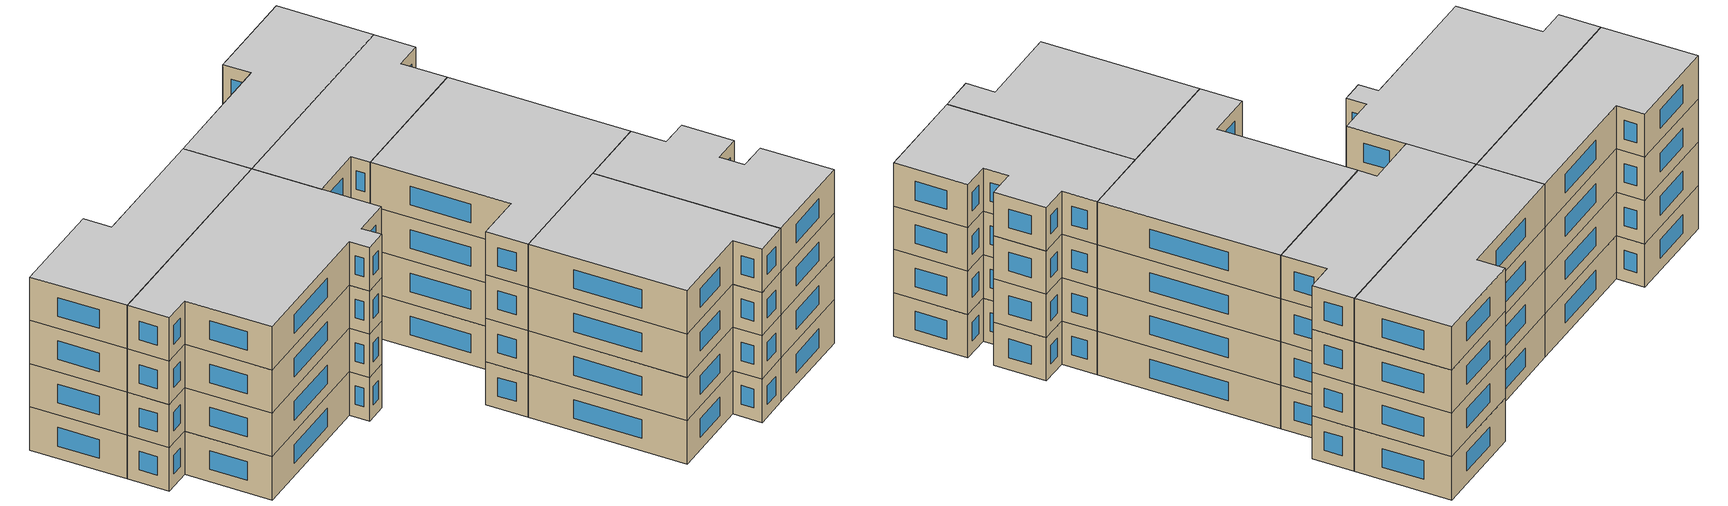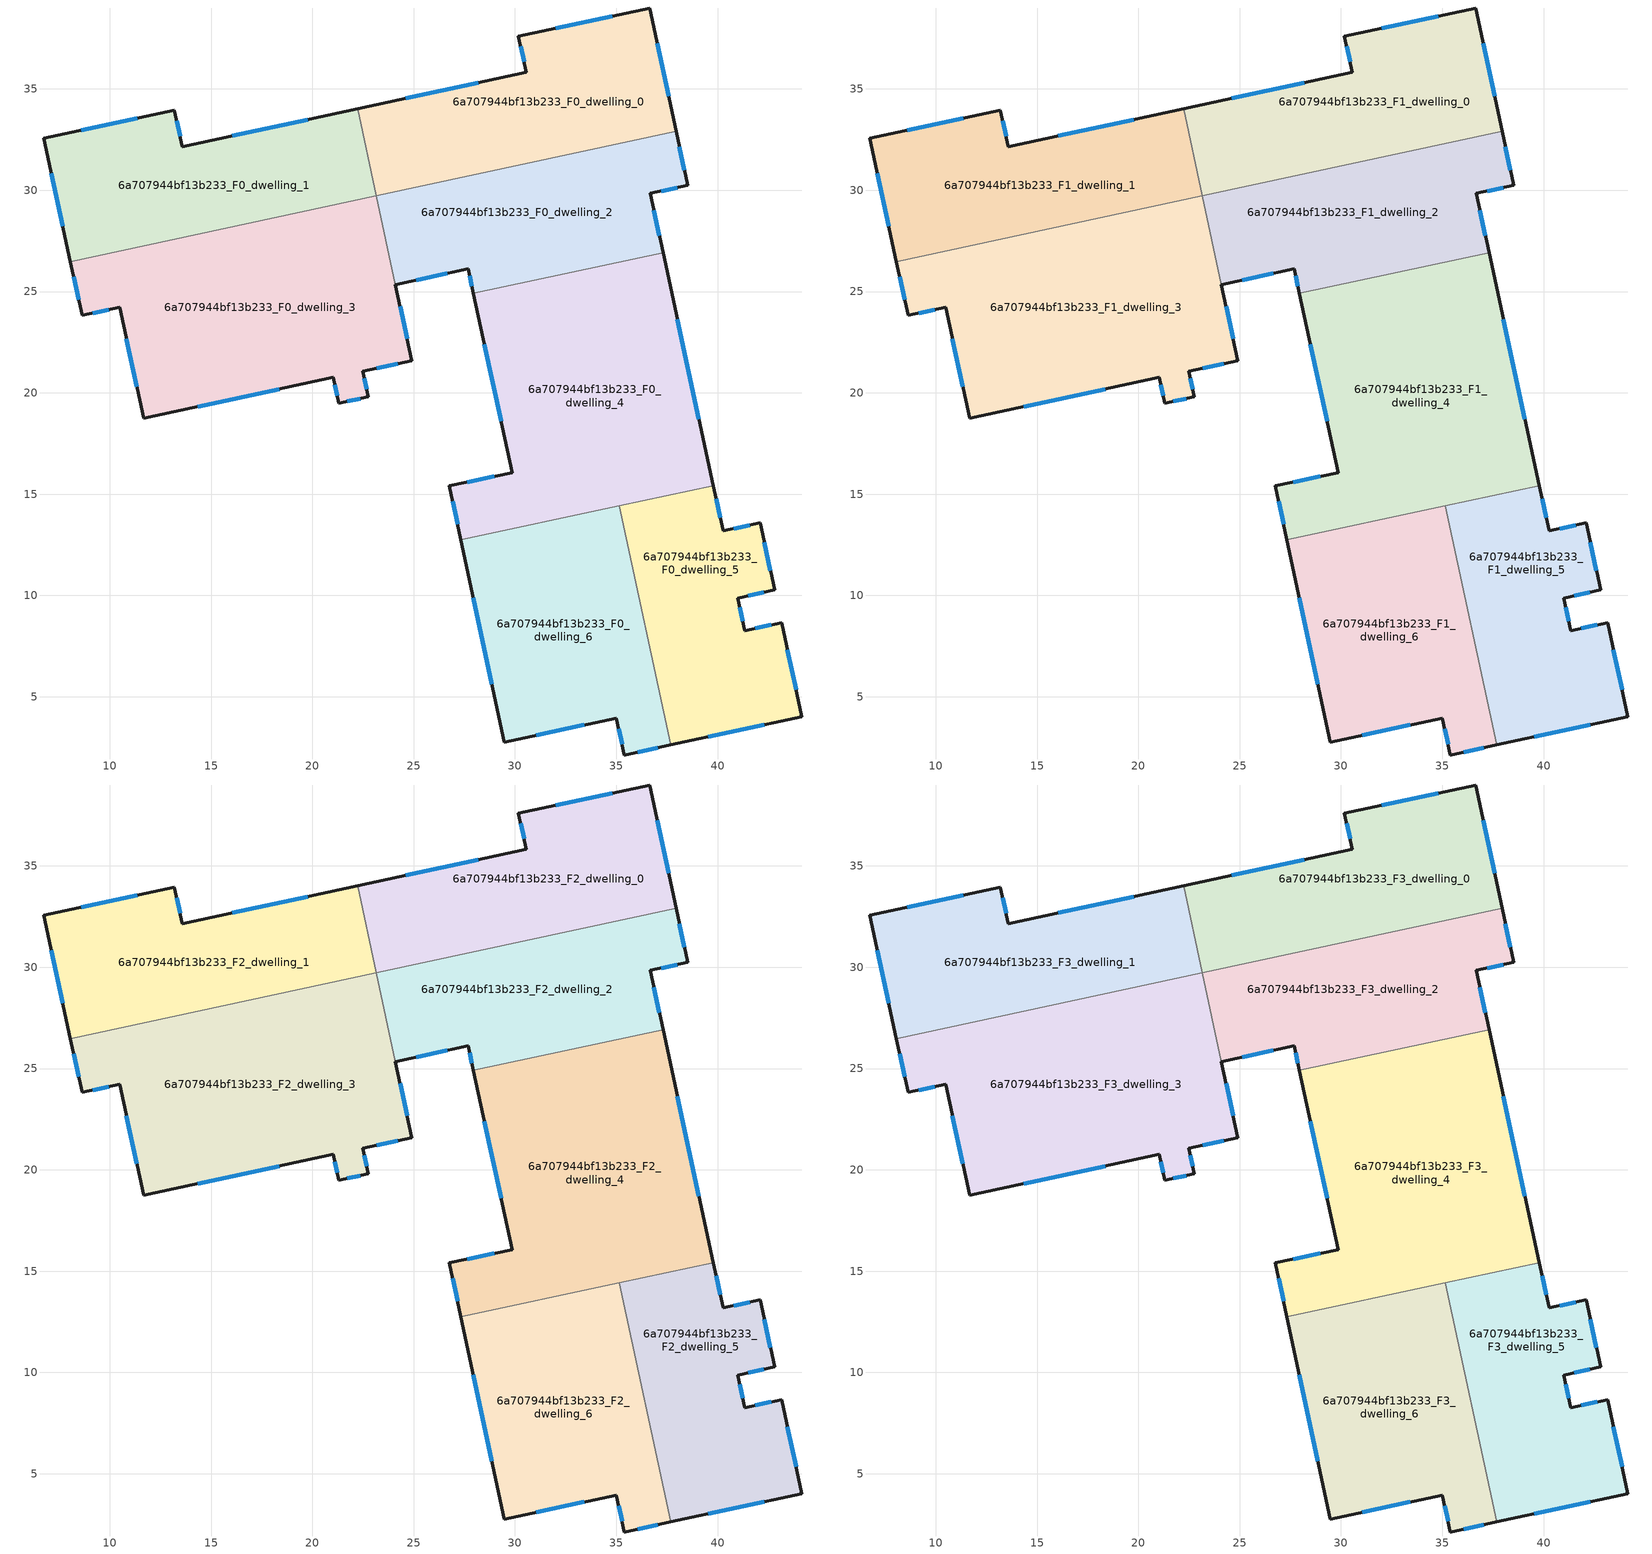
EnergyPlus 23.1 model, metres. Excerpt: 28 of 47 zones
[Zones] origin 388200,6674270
6a707944bf13b233_F0_dwelling_0
 floor ground (EU_floor_Construction): 36.65,38.99 37.96,32.9 23.16,29.72 22.24,34.02 30.57,35.82 30.17,37.6 z0
 wall outside (EU_wall_Construction): 37.96,32.9 36.65,38.99 30.17,37.6 30.57,35.82 22.24,34.02 z0:3
 wall to 6a707944bf13b233_F0_dwelling_2 (EU_wall_Construction): 23.16,29.72 37.96,32.9 z0:3
 wall to 6a707944bf13b233_F0_dwelling_1 (EU_wall_Construction): 22.24,34.02 23.16,29.72 z0:3
 window (EU_Window_Construction): 37.58,34.64 37.02,37.25 / 28.19,35.3 24.62,34.53 / 30.29,37.09 30.45,36.33 / 34.8,38.6 32.02,38 z0.86:2.14
6a707944bf13b233_F0_dwelling_1
 floor ground (EU_floor_Construction): 22.24,34.02 23.16,29.72 8.06,26.48 6.74,32.57 13.19,33.96 13.58,32.14 z0
 wall outside (EU_wall_Construction): 22.24,34.02 13.58,32.14 13.19,33.96 6.74,32.57 8.06,26.48 z0:3
 wall to 6a707944bf13b233_F0_dwelling_3 (EU_wall_Construction): 8.06,26.48 23.16,29.72 z0:3
 window (EU_Window_Construction): 7.12,30.83 7.68,28.22 / 11.35,33.56 8.58,32.97 / 13.47,32.66 13.3,33.44 / 19.77,33.48 16.06,32.68 z0.86:2.14
6a707944bf13b233_F0_dwelling_2
 floor ground (EU_floor_Construction): 37.96,32.9 38.53,30.24 36.68,29.84 37.31,26.92 27.95,24.91 27.69,26.11 24.1,25.33 23.16,29.72 z0
 wall outside (EU_wall_Construction): 24.1,25.33 27.69,26.11 27.95,24.91 / 37.31,26.92 36.68,29.84 38.53,30.24 37.96,32.9 z0:3
 wall to 6a707944bf13b233_F0_dwelling_3 (EU_wall_Construction): 23.16,29.72 24.1,25.33 z0:3
 wall to 6a707944bf13b233_F0_dwelling_4 (EU_wall_Construction): 27.95,24.91 37.31,26.92 z0:3
 window (EU_Window_Construction): 27.76,25.77 27.87,25.26 / 25.13,25.56 26.66,25.89 / 38.37,31 38.12,32.14 / 37.21,29.95 38,30.12 / 37.13,27.76 36.86,29.01 z0.86:2.14
6a707944bf13b233_F0_dwelling_3
 floor ground (EU_floor_Construction): 23.16,29.72 24.1,25.33 24.92,21.59 22.5,21.07 22.77,19.8 21.31,19.49 21.04,20.76 11.67,18.74 10.49,24.22 8.63,23.83 8.06,26.48 z0
 wall outside (EU_wall_Construction): 8.06,26.48 8.63,23.83 10.49,24.22 11.67,18.74 21.04,20.76 21.31,19.49 22.77,19.8 22.5,21.07 24.92,21.59 24.1,25.33 z0:3
 window (EU_Window_Construction): 24.68,22.66 24.33,24.26 / 23.19,21.22 24.23,21.44 / 22.69,20.17 22.57,20.71 / 21.73,19.58 22.35,19.71 / 21.12,20.39 21.23,19.85 / 14.35,19.32 18.36,20.18 / 10.83,22.66 11.33,20.31 / 9.16,23.94 9.96,24.11 / 8.22,25.72 8.47,24.58 z0.86:2.14
6a707944bf13b233_F0_dwelling_4
 floor ground (EU_floor_Construction): 37.31,26.92 39.79,15.42 27.33,12.75 26.76,15.4 29.86,16.06 27.95,24.91 z0
 wall outside (EU_wall_Construction): 27.95,24.91 29.86,16.06 26.76,15.4 27.33,12.75 / 39.79,15.42 37.31,26.92 z0:3
 wall to 6a707944bf13b233_F0_dwelling_6 (EU_wall_Construction): 27.33,12.75 35.16,14.43 z0:3
 wall to 6a707944bf13b233_F0_dwelling_5 (EU_wall_Construction): 35.16,14.43 39.79,15.42 z0:3
 window (EU_Window_Construction): 28.49,22.39 29.31,18.59 / 39.08,18.71 38.02,23.64 / 26.92,14.64 27.17,13.5 / 28.97,15.87 27.65,15.59 z0.86:2.14
6a707944bf13b233_F0_dwelling_5
 floor ground (EU_floor_Construction): 42.1,13.58 42.82,10.27 40.99,9.87 41.33,8.26 43.16,8.66 44.16,4.01 37.7,2.62 35.16,14.43 39.79,15.42 40.27,13.18 z0
 wall outside (EU_wall_Construction): 37.7,2.62 44.16,4.01 43.16,8.66 41.33,8.26 40.99,9.87 42.82,10.27 42.1,13.58 40.27,13.18 39.79,15.42 z0:3
 wall to 6a707944bf13b233_F0_dwelling_6 (EU_wall_Construction): 35.16,14.43 37.7,2.62 z0:3
 window (EU_Window_Construction): 41.23,8.72 41.09,9.41 / 42.64,8.54 41.85,8.38 / 43.87,5.33 43.45,7.33 / 39.54,3.01 42.31,3.61 / 40.13,13.82 39.93,14.78 / 41.58,13.47 40.8,13.3 / 42.61,11.22 42.31,12.64 / 41.51,9.98 42.29,10.16 z0.86:2.14
6a707944bf13b233_F0_dwelling_6
 floor ground (EU_floor_Construction): 35.16,14.43 37.7,2.62 35.4,2.12 35.01,3.95 29.48,2.75 27.33,12.75 z0
 wall outside (EU_wall_Construction): 27.33,12.75 29.48,2.75 35.01,3.95 35.4,2.12 37.7,2.62 z0:3
 window (EU_Window_Construction): 27.94,9.89 28.86,5.61 / 36.05,2.27 37.04,2.48 / 35.12,3.43 35.29,2.65 / 31.06,3.1 33.43,3.61 z0.86:2.14
6a707944bf13b233_F1_dwelling_0
 floor to 6a707944bf13b233_F0_dwelling_0 (EU_floor_Construction): 36.65,38.99 37.96,32.9 23.16,29.72 22.24,34.02 30.57,35.82 30.17,37.6 z3
 wall outside (EU_wall_Construction): 37.96,32.9 36.65,38.99 30.17,37.6 30.57,35.82 22.24,34.02 z3:6
 wall to 6a707944bf13b233_F1_dwelling_2 (EU_wall_Construction): 23.16,29.72 37.96,32.9 z3:6
 wall to 6a707944bf13b233_F1_dwelling_1 (EU_wall_Construction): 22.24,34.02 23.16,29.72 z3:6
 window (EU_Window_Construction): 37.58,34.64 37.02,37.25 / 28.19,35.3 24.62,34.53 / 30.29,37.09 30.45,36.33 / 34.8,38.6 32.02,38 z3.86:5.14
6a707944bf13b233_F1_dwelling_1
 floor to 6a707944bf13b233_F0_dwelling_1 (EU_floor_Construction): 22.24,34.02 23.16,29.72 8.06,26.48 6.74,32.57 13.19,33.96 13.58,32.14 z3
 wall outside (EU_wall_Construction): 22.24,34.02 13.58,32.14 13.19,33.96 6.74,32.57 8.06,26.48 z3:6
 wall to 6a707944bf13b233_F1_dwelling_3 (EU_wall_Construction): 8.06,26.48 23.16,29.72 z3:6
 window (EU_Window_Construction): 7.12,30.83 7.68,28.22 / 11.35,33.56 8.58,32.97 / 13.47,32.66 13.3,33.44 / 19.77,33.48 16.06,32.68 z3.86:5.14
6a707944bf13b233_F1_dwelling_2
 floor to 6a707944bf13b233_F0_dwelling_2 (EU_floor_Construction): 37.96,32.9 38.53,30.24 36.68,29.84 37.31,26.92 27.95,24.91 27.69,26.11 24.1,25.33 23.16,29.72 z3
 wall outside (EU_wall_Construction): 24.1,25.33 27.69,26.11 27.95,24.91 / 37.31,26.92 36.68,29.84 38.53,30.24 37.96,32.9 z3:6
 wall to 6a707944bf13b233_F1_dwelling_3 (EU_wall_Construction): 23.16,29.72 24.1,25.33 z3:6
 wall to 6a707944bf13b233_F1_dwelling_4 (EU_wall_Construction): 27.95,24.91 37.31,26.92 z3:6
 window (EU_Window_Construction): 27.76,25.77 27.87,25.26 / 25.13,25.56 26.66,25.89 / 38.37,31 38.12,32.14 / 37.21,29.95 38,30.12 / 37.13,27.76 36.86,29.01 z3.86:5.14
6a707944bf13b233_F1_dwelling_3
 floor to 6a707944bf13b233_F0_dwelling_3 (EU_floor_Construction): 23.16,29.72 24.1,25.33 24.92,21.59 22.5,21.07 22.77,19.8 21.31,19.49 21.04,20.76 11.67,18.74 10.49,24.22 8.63,23.83 8.06,26.48 z3
 wall outside (EU_wall_Construction): 8.06,26.48 8.63,23.83 10.49,24.22 11.67,18.74 21.04,20.76 21.31,19.49 22.77,19.8 22.5,21.07 24.92,21.59 24.1,25.33 z3:6
 window (EU_Window_Construction): 24.68,22.66 24.33,24.26 / 23.19,21.22 24.23,21.44 / 22.69,20.17 22.57,20.71 / 21.73,19.58 22.35,19.71 / 21.12,20.39 21.23,19.85 / 14.35,19.32 18.36,20.18 / 10.83,22.66 11.33,20.31 / 9.16,23.94 9.96,24.11 / 8.22,25.72 8.47,24.58 z3.86:5.14
6a707944bf13b233_F1_dwelling_4
 floor to 6a707944bf13b233_F0_dwelling_4 (EU_floor_Construction): 37.31,26.92 39.79,15.42 27.33,12.75 26.76,15.4 29.86,16.06 27.95,24.91 z3
 wall outside (EU_wall_Construction): 27.95,24.91 29.86,16.06 26.76,15.4 27.33,12.75 / 39.79,15.42 37.31,26.92 z3:6
 wall to 6a707944bf13b233_F1_dwelling_6 (EU_wall_Construction): 27.33,12.75 35.16,14.43 z3:6
 wall to 6a707944bf13b233_F1_dwelling_5 (EU_wall_Construction): 35.16,14.43 39.79,15.42 z3:6
 window (EU_Window_Construction): 28.49,22.39 29.31,18.59 / 39.08,18.71 38.02,23.64 / 26.92,14.64 27.17,13.5 / 28.97,15.87 27.65,15.59 z3.86:5.14
6a707944bf13b233_F1_dwelling_5
 floor to 6a707944bf13b233_F0_dwelling_5 (EU_floor_Construction): 42.1,13.58 42.82,10.27 40.99,9.87 41.33,8.26 43.16,8.66 44.16,4.01 37.7,2.62 35.16,14.43 39.79,15.42 40.27,13.18 z3
 wall outside (EU_wall_Construction): 37.7,2.62 44.16,4.01 43.16,8.66 41.33,8.26 40.99,9.87 42.82,10.27 42.1,13.58 40.27,13.18 39.79,15.42 z3:6
 wall to 6a707944bf13b233_F1_dwelling_6 (EU_wall_Construction): 35.16,14.43 37.7,2.62 z3:6
 window (EU_Window_Construction): 41.23,8.72 41.09,9.41 / 42.64,8.54 41.85,8.38 / 43.87,5.33 43.45,7.33 / 39.54,3.01 42.31,3.61 / 40.13,13.82 39.93,14.78 / 41.58,13.47 40.8,13.3 / 42.61,11.22 42.31,12.64 / 41.51,9.98 42.29,10.16 z3.86:5.14
6a707944bf13b233_F1_dwelling_6
 floor to 6a707944bf13b233_F0_dwelling_6 (EU_floor_Construction): 35.16,14.43 37.7,2.62 35.4,2.12 35.01,3.95 29.48,2.75 27.33,12.75 z3
 wall outside (EU_wall_Construction): 27.33,12.75 29.48,2.75 35.01,3.95 35.4,2.12 37.7,2.62 z3:6
 window (EU_Window_Construction): 27.94,9.89 28.86,5.61 / 36.05,2.27 37.04,2.48 / 35.12,3.43 35.29,2.65 / 31.06,3.1 33.43,3.61 z3.86:5.14
6a707944bf13b233_F2_dwelling_0
 floor to 6a707944bf13b233_F1_dwelling_0 (EU_floor_Construction): 36.65,38.99 37.96,32.9 23.16,29.72 22.24,34.02 30.57,35.82 30.17,37.6 z6
 wall outside (EU_wall_Construction): 37.96,32.9 36.65,38.99 30.17,37.6 30.57,35.82 22.24,34.02 z6:9
 wall to 6a707944bf13b233_F2_dwelling_2 (EU_wall_Construction): 23.16,29.72 37.96,32.9 z6:9
 wall to 6a707944bf13b233_F2_dwelling_1 (EU_wall_Construction): 22.24,34.02 23.16,29.72 z6:9
 window (EU_Window_Construction): 37.58,34.64 37.02,37.25 / 28.19,35.3 24.62,34.53 / 30.29,37.09 30.45,36.33 / 34.8,38.6 32.02,38 z6.86:8.14
6a707944bf13b233_F2_dwelling_1
 floor to 6a707944bf13b233_F1_dwelling_1 (EU_floor_Construction): 22.24,34.02 23.16,29.72 8.06,26.48 6.74,32.57 13.19,33.96 13.58,32.14 z6
 wall outside (EU_wall_Construction): 22.24,34.02 13.58,32.14 13.19,33.96 6.74,32.57 8.06,26.48 z6:9
 wall to 6a707944bf13b233_F2_dwelling_3 (EU_wall_Construction): 8.06,26.48 23.16,29.72 z6:9
 window (EU_Window_Construction): 7.12,30.83 7.68,28.22 / 11.35,33.56 8.58,32.97 / 13.47,32.66 13.3,33.44 / 19.77,33.48 16.06,32.68 z6.86:8.14
6a707944bf13b233_F2_dwelling_2
 floor to 6a707944bf13b233_F1_dwelling_2 (EU_floor_Construction): 37.96,32.9 38.53,30.24 36.68,29.84 37.31,26.92 27.95,24.91 27.69,26.11 24.1,25.33 23.16,29.72 z6
 wall outside (EU_wall_Construction): 24.1,25.33 27.69,26.11 27.95,24.91 / 37.31,26.92 36.68,29.84 38.53,30.24 37.96,32.9 z6:9
 wall to 6a707944bf13b233_F2_dwelling_3 (EU_wall_Construction): 23.16,29.72 24.1,25.33 z6:9
 wall to 6a707944bf13b233_F2_dwelling_4 (EU_wall_Construction): 27.95,24.91 37.31,26.92 z6:9
 window (EU_Window_Construction): 27.76,25.77 27.87,25.26 / 25.13,25.56 26.66,25.89 / 38.37,31 38.12,32.14 / 37.21,29.95 38,30.12 / 37.13,27.76 36.86,29.01 z6.86:8.14
6a707944bf13b233_F2_dwelling_3
 floor to 6a707944bf13b233_F1_dwelling_3 (EU_floor_Construction): 23.16,29.72 24.1,25.33 24.92,21.59 22.5,21.07 22.77,19.8 21.31,19.49 21.04,20.76 11.67,18.74 10.49,24.22 8.63,23.83 8.06,26.48 z6
 wall outside (EU_wall_Construction): 8.06,26.48 8.63,23.83 10.49,24.22 11.67,18.74 21.04,20.76 21.31,19.49 22.77,19.8 22.5,21.07 24.92,21.59 24.1,25.33 z6:9
 window (EU_Window_Construction): 24.68,22.66 24.33,24.26 / 23.19,21.22 24.23,21.44 / 22.69,20.17 22.57,20.71 / 21.73,19.58 22.35,19.71 / 21.12,20.39 21.23,19.85 / 14.35,19.32 18.36,20.18 / 10.83,22.66 11.33,20.31 / 9.16,23.94 9.96,24.11 / 8.22,25.72 8.47,24.58 z6.86:8.14
6a707944bf13b233_F2_dwelling_4
 floor to 6a707944bf13b233_F1_dwelling_4 (EU_floor_Construction): 37.31,26.92 39.79,15.42 27.33,12.75 26.76,15.4 29.86,16.06 27.95,24.91 z6
 wall outside (EU_wall_Construction): 27.95,24.91 29.86,16.06 26.76,15.4 27.33,12.75 / 39.79,15.42 37.31,26.92 z6:9
 wall to 6a707944bf13b233_F2_dwelling_6 (EU_wall_Construction): 27.33,12.75 35.16,14.43 z6:9
 wall to 6a707944bf13b233_F2_dwelling_5 (EU_wall_Construction): 35.16,14.43 39.79,15.42 z6:9
 window (EU_Window_Construction): 28.49,22.39 29.31,18.59 / 39.08,18.71 38.02,23.64 / 26.92,14.64 27.17,13.5 / 28.97,15.87 27.65,15.59 z6.86:8.14
6a707944bf13b233_F2_dwelling_5
 floor to 6a707944bf13b233_F1_dwelling_5 (EU_floor_Construction): 42.1,13.58 42.82,10.27 40.99,9.87 41.33,8.26 43.16,8.66 44.16,4.01 37.7,2.62 35.16,14.43 39.79,15.42 40.27,13.18 z6
 wall outside (EU_wall_Construction): 37.7,2.62 44.16,4.01 43.16,8.66 41.33,8.26 40.99,9.87 42.82,10.27 42.1,13.58 40.27,13.18 39.79,15.42 z6:9
 wall to 6a707944bf13b233_F2_dwelling_6 (EU_wall_Construction): 35.16,14.43 37.7,2.62 z6:9
 window (EU_Window_Construction): 41.23,8.72 41.09,9.41 / 42.64,8.54 41.85,8.38 / 43.87,5.33 43.45,7.33 / 39.54,3.01 42.31,3.61 / 40.13,13.82 39.93,14.78 / 41.58,13.47 40.8,13.3 / 42.61,11.22 42.31,12.64 / 41.51,9.98 42.29,10.16 z6.86:8.14
6a707944bf13b233_F2_dwelling_6
 floor to 6a707944bf13b233_F1_dwelling_6 (EU_floor_Construction): 35.16,14.43 37.7,2.62 35.4,2.12 35.01,3.95 29.48,2.75 27.33,12.75 z6
 wall outside (EU_wall_Construction): 27.33,12.75 29.48,2.75 35.01,3.95 35.4,2.12 37.7,2.62 z6:9
 window (EU_Window_Construction): 27.94,9.89 28.86,5.61 / 36.05,2.27 37.04,2.48 / 35.12,3.43 35.29,2.65 / 31.06,3.1 33.43,3.61 z6.86:8.14
6a707944bf13b233_F3_dwelling_0
 floor to 6a707944bf13b233_F2_dwelling_0 (EU_floor_Construction): 36.65,38.99 37.96,32.9 23.16,29.72 22.24,34.02 30.57,35.82 30.17,37.6 z9
 wall outside (EU_wall_Construction): 37.96,32.9 36.65,38.99 30.17,37.6 30.57,35.82 22.24,34.02 z9:12
 wall to 6a707944bf13b233_F3_dwelling_2 (EU_wall_Construction): 23.16,29.72 37.96,32.9 z9:12
 wall to 6a707944bf13b233_F3_dwelling_1 (EU_wall_Construction): 22.24,34.02 23.16,29.72 z9:12
 window (EU_Window_Construction): 37.58,34.64 37.02,37.25 / 28.19,35.3 24.62,34.53 / 30.29,37.09 30.45,36.33 / 34.8,38.6 32.02,38 z9.86:11.14
 ceiling to 6a707944bf13b233_F4_dwelling_0 (EU_floor_Construction): 37.96,32.9 36.65,38.99 30.17,37.6 30.57,35.82 22.24,34.02 23.16,29.72 z12
6a707944bf13b233_F3_dwelling_1
 floor to 6a707944bf13b233_F2_dwelling_1 (EU_floor_Construction): 22.24,34.02 23.16,29.72 8.06,26.48 6.74,32.57 13.19,33.96 13.58,32.14 z9
 wall outside (EU_wall_Construction): 22.24,34.02 13.58,32.14 13.19,33.96 6.74,32.57 8.06,26.48 z9:12
 wall to 6a707944bf13b233_F3_dwelling_3 (EU_wall_Construction): 8.06,26.48 23.16,29.72 z9:12
 window (EU_Window_Construction): 7.12,30.83 7.68,28.22 / 11.35,33.56 8.58,32.97 / 13.47,32.66 13.3,33.44 / 19.77,33.48 16.06,32.68 z9.86:11.14
 ceiling to 6a707944bf13b233_F4_dwelling_1 (EU_floor_Construction): 23.16,29.72 22.24,34.02 13.58,32.14 13.19,33.96 6.74,32.57 8.06,26.48 z12
6a707944bf13b233_F3_dwelling_2
 floor to 6a707944bf13b233_F2_dwelling_2 (EU_floor_Construction): 37.96,32.9 38.53,30.24 36.68,29.84 37.31,26.92 27.95,24.91 27.69,26.11 24.1,25.33 23.16,29.72 z9
 wall outside (EU_wall_Construction): 24.1,25.33 27.69,26.11 27.95,24.91 / 37.31,26.92 36.68,29.84 38.53,30.24 37.96,32.9 z9:12
 wall to 6a707944bf13b233_F3_dwelling_3 (EU_wall_Construction): 23.16,29.72 24.1,25.33 z9:12
 wall to 6a707944bf13b233_F3_dwelling_4 (EU_wall_Construction): 27.95,24.91 37.31,26.92 z9:12
 window (EU_Window_Construction): 27.76,25.77 27.87,25.26 / 25.13,25.56 26.66,25.89 / 38.37,31 38.12,32.14 / 37.21,29.95 38,30.12 / 37.13,27.76 36.86,29.01 z9.86:11.14
 ceiling to 6a707944bf13b233_F4_dwelling_2 (EU_floor_Construction): 37.31,26.92 36.68,29.84 38.53,30.24 37.96,32.9 23.16,29.72 24.1,25.33 27.69,26.11 27.95,24.91 z12
6a707944bf13b233_F3_dwelling_3
 floor to 6a707944bf13b233_F2_dwelling_3 (EU_floor_Construction): 23.16,29.72 24.1,25.33 24.92,21.59 22.5,21.07 22.77,19.8 21.31,19.49 21.04,20.76 11.67,18.74 10.49,24.22 8.63,23.83 8.06,26.48 z9
 wall outside (EU_wall_Construction): 8.06,26.48 8.63,23.83 10.49,24.22 11.67,18.74 21.04,20.76 21.31,19.49 22.77,19.8 22.5,21.07 24.92,21.59 24.1,25.33 z9:12
 window (EU_Window_Construction): 24.68,22.66 24.33,24.26 / 23.19,21.22 24.23,21.44 / 22.69,20.17 22.57,20.71 / 21.73,19.58 22.35,19.71 / 21.12,20.39 21.23,19.85 / 14.35,19.32 18.36,20.18 / 10.83,22.66 11.33,20.31 / 9.16,23.94 9.96,24.11 / 8.22,25.72 8.47,24.58 z9.86:11.14
 ceiling to 6a707944bf13b233_F4_dwelling_3 (EU_floor_Construction): 22.77,19.8 22.5,21.07 24.92,21.59 24.1,25.33 23.16,29.72 8.06,26.48 8.63,23.83 10.49,24.22 11.67,18.74 21.04,20.76 21.31,19.49 z12
6a707944bf13b233_F3_dwelling_4
 floor to 6a707944bf13b233_F2_dwelling_4 (EU_floor_Construction): 37.31,26.92 39.79,15.42 27.33,12.75 26.76,15.4 29.86,16.06 27.95,24.91 z9
 wall outside (EU_wall_Construction): 27.95,24.91 29.86,16.06 26.76,15.4 27.33,12.75 / 39.79,15.42 37.31,26.92 z9:12
 wall to 6a707944bf13b233_F3_dwelling_6 (EU_wall_Construction): 27.33,12.75 35.16,14.43 z9:12
 wall to 6a707944bf13b233_F3_dwelling_5 (EU_wall_Construction): 35.16,14.43 39.79,15.42 z9:12
 window (EU_Window_Construction): 28.49,22.39 29.31,18.59 / 39.08,18.71 38.02,23.64 / 26.92,14.64 27.17,13.5 / 28.97,15.87 27.65,15.59 z9.86:11.14
 ceiling to 6a707944bf13b233_F4_dwelling_4 (EU_floor_Construction): 39.79,15.42 37.31,26.92 27.95,24.91 29.86,16.06 26.76,15.4 27.33,12.75 z12
6a707944bf13b233_F3_dwelling_5
 floor to 6a707944bf13b233_F2_dwelling_5 (EU_floor_Construction): 42.1,13.58 42.82,10.27 40.99,9.87 41.33,8.26 43.16,8.66 44.16,4.01 37.7,2.62 35.16,14.43 39.79,15.42 40.27,13.18 z9
 wall outside (EU_wall_Construction): 37.7,2.62 44.16,4.01 43.16,8.66 41.33,8.26 40.99,9.87 42.82,10.27 42.1,13.58 40.27,13.18 39.79,15.42 z9:12
 wall to 6a707944bf13b233_F3_dwelling_6 (EU_wall_Construction): 35.16,14.43 37.7,2.62 z9:12
 window (EU_Window_Construction): 41.23,8.72 41.09,9.41 / 42.64,8.54 41.85,8.38 / 43.87,5.33 43.45,7.33 / 39.54,3.01 42.31,3.61 / 40.13,13.82 39.93,14.78 / 41.58,13.47 40.8,13.3 / 42.61,11.22 42.31,12.64 / 41.51,9.98 42.29,10.16 z9.86:11.14
 ceiling to 6a707944bf13b233_F4_dwelling_5 (EU_floor_Construction): 44.16,4.01 43.16,8.66 41.33,8.26 40.99,9.87 42.82,10.27 42.1,13.58 40.27,13.18 39.79,15.42 35.16,14.43 37.7,2.62 z12
6a707944bf13b233_F3_dwelling_6
 floor to 6a707944bf13b233_F2_dwelling_6 (EU_floor_Construction): 35.16,14.43 37.7,2.62 35.4,2.12 35.01,3.95 29.48,2.75 27.33,12.75 z9
 wall outside (EU_wall_Construction): 27.33,12.75 29.48,2.75 35.01,3.95 35.4,2.12 37.7,2.62 z9:12
 window (EU_Window_Construction): 27.94,9.89 28.86,5.61 / 36.05,2.27 37.04,2.48 / 35.12,3.43 35.29,2.65 / 31.06,3.1 33.43,3.61 z9.86:11.14
 ceiling to 6a707944bf13b233_F4_dwelling_6 (EU_floor_Construction): 37.7,2.62 35.16,14.43 27.33,12.75 29.48,2.75 35.01,3.95 35.4,2.12 z12
[Building]
EU S2 Campaign: North Axis=0; Terrain=City; Solar Distribution=FullExterior
[Site:Location]
Helsinki-Vantaa.AP: Latitude=60.317; Longitude=24.963; Time Zone=2; Elevation=54.6
[SizingPeriod:WeatherFileDays]
AnnualSizingPeriod: Begin Month=1; Begin Day of Month=1; End Month=12; End Day of Month=31; Day of Week for Start Day=Monday; Use Weather File Daylight Saving Period=No; Use Weather File Rain and Snow Indicators=No
[MATERIAL]
EU_InternalMass_Material: Roughness=MediumRough; Thickness=0.1; Conductivity=1; Density=1800; Specific Heat=900; Thermal Absorptance=0.9; Solar Absorptance=0.7; Visible Absorptance=0.7
[MATERIAL:NOMASS] Roughness=MediumRough; Thermal Absorptance=0.9; Solar Absorptance=0.7; Visible Absorptance=0.7
Name | Thermal Resistance
EU_wall_NoMass | 5.91765
EU_floor_NoMass | 6.2875
[WINDOWMATERIAL:SIMPLEGLAZINGSYSTEM]
EU_Window_SimpleGlazing: UFactor=0.994035; Solar Heat Gain Coefficient=0.7; Visible Transmittance=0.7
[CONSTRUCTION]
EU_wall_Construction: EU_wall_NoMass
EU_floor_Construction: EU_floor_NoMass
EU_Window_Construction: EU_Window_SimpleGlazing
EU_InternalMass_Construction: EU_InternalMass_Material
[ZONE] Type=1; Multiplier=1; Ceiling Height=autocalculate; Floor Area=autocalculate; Part of Total Floor Area=Yes
Name | Volume
6a707944bf13b233_F0_dwelling_0; 6a707944bf13b233_F1_dwelling_0; 6a707944bf13b233_F2_dwelling_0; 6a707944bf13b233_F3_dwelling_0 | 236.202
6a707944bf13b233_F0_dwelling_1; 6a707944bf13b233_F1_dwelling_1; 6a707944bf13b233_F2_dwelling_1; 6a707944bf13b233_F3_dwelling_1 | 239.812
6a707944bf13b233_F0_dwelling_2; 6a707944bf13b233_F1_dwelling_2; 6a707944bf13b233_F2_dwelling_2; 6a707944bf13b233_F3_dwelling_2 | 228.705
6a707944bf13b233_F0_dwelling_3; 6a707944bf13b233_F1_dwelling_3; 6a707944bf13b233_F2_dwelling_3; 6a707944bf13b233_F3_dwelling_3 | 359.418
6a707944bf13b233_F0_dwelling_4; 6a707944bf13b233_F1_dwelling_4; 6a707944bf13b233_F2_dwelling_4; 6a707944bf13b233_F3_dwelling_4 | 363.82
6a707944bf13b233_F0_dwelling_5; 6a707944bf13b233_F1_dwelling_5; 6a707944bf13b233_F2_dwelling_5; 6a707944bf13b233_F3_dwelling_5 | 217.464
6a707944bf13b233_F0_dwelling_6; 6a707944bf13b233_F1_dwelling_6; 6a707944bf13b233_F2_dwelling_6; 6a707944bf13b233_F3_dwelling_6 | 258.522
[INTERNALMASS] Construction=EU_InternalMass_Construction
Name | Zone or ZoneList | Surface Area
6a707944bf13b233_F0_dwelling_0_EU_InternalMass | 6a707944bf13b233_F0_dwelling_0 | 78.7343
6a707944bf13b233_F0_dwelling_1_EU_InternalMass | 6a707944bf13b233_F0_dwelling_1 | 79.937
6a707944bf13b233_F0_dwelling_2_EU_InternalMass | 6a707944bf13b233_F0_dwelling_2 | 76.2349
6a707944bf13b233_F0_dwelling_3_EU_InternalMass | 6a707944bf13b233_F0_dwelling_3 | 119.806
6a707944bf13b233_F0_dwelling_4_EU_InternalMass | 6a707944bf13b233_F0_dwelling_4 | 121.273
6a707944bf13b233_F0_dwelling_5_EU_InternalMass | 6a707944bf13b233_F0_dwelling_5 | 72.4882
6a707944bf13b233_F0_dwelling_6_EU_InternalMass | 6a707944bf13b233_F0_dwelling_6 | 86.1738
6a707944bf13b233_F1_dwelling_0_EU_InternalMass | 6a707944bf13b233_F1_dwelling_0 | 78.7343
6a707944bf13b233_F1_dwelling_1_EU_InternalMass | 6a707944bf13b233_F1_dwelling_1 | 79.937
6a707944bf13b233_F1_dwelling_2_EU_InternalMass | 6a707944bf13b233_F1_dwelling_2 | 76.2349
6a707944bf13b233_F1_dwelling_3_EU_InternalMass | 6a707944bf13b233_F1_dwelling_3 | 119.806
6a707944bf13b233_F1_dwelling_4_EU_InternalMass | 6a707944bf13b233_F1_dwelling_4 | 121.273
6a707944bf13b233_F1_dwelling_5_EU_InternalMass | 6a707944bf13b233_F1_dwelling_5 | 72.4882
6a707944bf13b233_F1_dwelling_6_EU_InternalMass | 6a707944bf13b233_F1_dwelling_6 | 86.1738
6a707944bf13b233_F2_dwelling_0_EU_InternalMass | 6a707944bf13b233_F2_dwelling_0 | 78.7343
6a707944bf13b233_F2_dwelling_1_EU_InternalMass | 6a707944bf13b233_F2_dwelling_1 | 79.937
6a707944bf13b233_F2_dwelling_2_EU_InternalMass | 6a707944bf13b233_F2_dwelling_2 | 76.2349
6a707944bf13b233_F2_dwelling_3_EU_InternalMass | 6a707944bf13b233_F2_dwelling_3 | 119.806
6a707944bf13b233_F2_dwelling_4_EU_InternalMass | 6a707944bf13b233_F2_dwelling_4 | 121.273
6a707944bf13b233_F2_dwelling_5_EU_InternalMass | 6a707944bf13b233_F2_dwelling_5 | 72.4882
6a707944bf13b233_F2_dwelling_6_EU_InternalMass | 6a707944bf13b233_F2_dwelling_6 | 86.1738
6a707944bf13b233_F3_dwelling_0_EU_InternalMass | 6a707944bf13b233_F3_dwelling_0 | 78.7343
6a707944bf13b233_F3_dwelling_1_EU_InternalMass | 6a707944bf13b233_F3_dwelling_1 | 79.937
6a707944bf13b233_F3_dwelling_2_EU_InternalMass | 6a707944bf13b233_F3_dwelling_2 | 76.2349
6a707944bf13b233_F3_dwelling_3_EU_InternalMass | 6a707944bf13b233_F3_dwelling_3 | 119.806
6a707944bf13b233_F3_dwelling_4_EU_InternalMass | 6a707944bf13b233_F3_dwelling_4 | 121.273
6a707944bf13b233_F3_dwelling_5_EU_InternalMass | 6a707944bf13b233_F3_dwelling_5 | 72.4882
6a707944bf13b233_F3_dwelling_6_EU_InternalMass | 6a707944bf13b233_F3_dwelling_6 | 86.1738
[OTHEREQUIPMENT] Fuel Type=Electricity; Design Level Calculation Method=Watts/Area; Power per Zone Floor Area=1; Fraction Latent=0; Fraction Radiant=0; Fraction Lost=0; Carbon Dioxide Generation Rate=0; EndUse Subcategory=EU_Step8_InternalGains
Name | Zone or ZoneList or Space or SpaceList | Schedule
EU_Step8_InternalGain_6a707944bf13b233_F0_dwelling_0_f000 | 6a707944bf13b233_F0_dwelling_0 | EU_Step8_GainSchedule_6a707944bf13b233_F0_dwelling_0_f000
EU_Step8_InternalGain_6a707944bf13b233_F0_dwelling_1_f000 | 6a707944bf13b233_F0_dwelling_1 | EU_Step8_GainSchedule_6a707944bf13b233_F0_dwelling_1_f000
EU_Step8_InternalGain_6a707944bf13b233_F0_dwelling_2_f000 | 6a707944bf13b233_F0_dwelling_2 | EU_Step8_GainSchedule_6a707944bf13b233_F0_dwelling_2_f000
EU_Step8_InternalGain_6a707944bf13b233_F0_dwelling_3_f000 | 6a707944bf13b233_F0_dwelling_3 | EU_Step8_GainSchedule_6a707944bf13b233_F0_dwelling_3_f000
EU_Step8_InternalGain_6a707944bf13b233_F0_dwelling_4_f000 | 6a707944bf13b233_F0_dwelling_4 | EU_Step8_GainSchedule_6a707944bf13b233_F0_dwelling_4_f000
EU_Step8_InternalGain_6a707944bf13b233_F0_dwelling_5_f000 | 6a707944bf13b233_F0_dwelling_5 | EU_Step8_GainSchedule_6a707944bf13b233_F0_dwelling_5_f000
EU_Step8_InternalGain_6a707944bf13b233_F0_dwelling_6_f000 | 6a707944bf13b233_F0_dwelling_6 | EU_Step8_GainSchedule_6a707944bf13b233_F0_dwelling_6_f000
EU_Step8_InternalGain_6a707944bf13b233_F1_dwelling_0_f000 | 6a707944bf13b233_F1_dwelling_0 | EU_Step8_GainSchedule_6a707944bf13b233_F1_dwelling_0_f000
EU_Step8_InternalGain_6a707944bf13b233_F1_dwelling_1_f000 | 6a707944bf13b233_F1_dwelling_1 | EU_Step8_GainSchedule_6a707944bf13b233_F1_dwelling_1_f000
EU_Step8_InternalGain_6a707944bf13b233_F1_dwelling_2_f000 | 6a707944bf13b233_F1_dwelling_2 | EU_Step8_GainSchedule_6a707944bf13b233_F1_dwelling_2_f000
EU_Step8_InternalGain_6a707944bf13b233_F1_dwelling_3_f000 | 6a707944bf13b233_F1_dwelling_3 | EU_Step8_GainSchedule_6a707944bf13b233_F1_dwelling_3_f000
EU_Step8_InternalGain_6a707944bf13b233_F1_dwelling_4_f000 | 6a707944bf13b233_F1_dwelling_4 | EU_Step8_GainSchedule_6a707944bf13b233_F1_dwelling_4_f000
EU_Step8_InternalGain_6a707944bf13b233_F1_dwelling_5_f000 | 6a707944bf13b233_F1_dwelling_5 | EU_Step8_GainSchedule_6a707944bf13b233_F1_dwelling_5_f000
EU_Step8_InternalGain_6a707944bf13b233_F1_dwelling_6_f000 | 6a707944bf13b233_F1_dwelling_6 | EU_Step8_GainSchedule_6a707944bf13b233_F1_dwelling_6_f000
EU_Step8_InternalGain_6a707944bf13b233_F2_dwelling_0_f000 | 6a707944bf13b233_F2_dwelling_0 | EU_Step8_GainSchedule_6a707944bf13b233_F2_dwelling_0_f000
EU_Step8_InternalGain_6a707944bf13b233_F2_dwelling_1_f000 | 6a707944bf13b233_F2_dwelling_1 | EU_Step8_GainSchedule_6a707944bf13b233_F2_dwelling_1_f000
EU_Step8_InternalGain_6a707944bf13b233_F2_dwelling_2_f000 | 6a707944bf13b233_F2_dwelling_2 | EU_Step8_GainSchedule_6a707944bf13b233_F2_dwelling_2_f000
EU_Step8_InternalGain_6a707944bf13b233_F2_dwelling_3_f000 | 6a707944bf13b233_F2_dwelling_3 | EU_Step8_GainSchedule_6a707944bf13b233_F2_dwelling_3_f000
EU_Step8_InternalGain_6a707944bf13b233_F2_dwelling_4_f000 | 6a707944bf13b233_F2_dwelling_4 | EU_Step8_GainSchedule_6a707944bf13b233_F2_dwelling_4_f000
EU_Step8_InternalGain_6a707944bf13b233_F2_dwelling_5_f000 | 6a707944bf13b233_F2_dwelling_5 | EU_Step8_GainSchedule_6a707944bf13b233_F2_dwelling_5_f000
EU_Step8_InternalGain_6a707944bf13b233_F2_dwelling_6_f000 | 6a707944bf13b233_F2_dwelling_6 | EU_Step8_GainSchedule_6a707944bf13b233_F2_dwelling_6_f000
EU_Step8_InternalGain_6a707944bf13b233_F3_dwelling_0_f000 | 6a707944bf13b233_F3_dwelling_0 | EU_Step8_GainSchedule_6a707944bf13b233_F3_dwelling_0_f000
EU_Step8_InternalGain_6a707944bf13b233_F3_dwelling_1_f000 | 6a707944bf13b233_F3_dwelling_1 | EU_Step8_GainSchedule_6a707944bf13b233_F3_dwelling_1_f000
EU_Step8_InternalGain_6a707944bf13b233_F3_dwelling_2_f000 | 6a707944bf13b233_F3_dwelling_2 | EU_Step8_GainSchedule_6a707944bf13b233_F3_dwelling_2_f000
EU_Step8_InternalGain_6a707944bf13b233_F3_dwelling_3_f000 | 6a707944bf13b233_F3_dwelling_3 | EU_Step8_GainSchedule_6a707944bf13b233_F3_dwelling_3_f000
EU_Step8_InternalGain_6a707944bf13b233_F3_dwelling_4_f000 | 6a707944bf13b233_F3_dwelling_4 | EU_Step8_GainSchedule_6a707944bf13b233_F3_dwelling_4_f000
EU_Step8_InternalGain_6a707944bf13b233_F3_dwelling_5_f000 | 6a707944bf13b233_F3_dwelling_5 | EU_Step8_GainSchedule_6a707944bf13b233_F3_dwelling_5_f000
EU_Step8_InternalGain_6a707944bf13b233_F3_dwelling_6_f000 | 6a707944bf13b233_F3_dwelling_6 | EU_Step8_GainSchedule_6a707944bf13b233_F3_dwelling_6_f000
[ZONEVENTILATION:DESIGNFLOWRATE] Schedule=EU_AlwaysOn; Design Flow Rate Calculation Method=AirChanges/Hour; Air Changes per Hour=0.596421; Ventilation Type=Natural; Fan Pressure Rise=0; Fan Total Efficiency=1; Constant Term Coefficient=1; Temperature Term Coefficient=0; Velocity Term Coefficient=0; Velocity Squared Term Coefficient=0; Minimum Indoor Temperature=-100; Maximum Indoor Temperature=100; Delta Temperature=-100; Minimum Outdoor Temperature=-100; Maximum Outdoor Temperature=100; Maximum Wind Speed=40
Name | Zone or ZoneList or Space or SpaceList
EU_ConstantAir_6a707944bf13b233_F0_dwelling_0 | 6a707944bf13b233_F0_dwelling_0
EU_ConstantAir_6a707944bf13b233_F0_dwelling_1 | 6a707944bf13b233_F0_dwelling_1
EU_ConstantAir_6a707944bf13b233_F0_dwelling_2 | 6a707944bf13b233_F0_dwelling_2
EU_ConstantAir_6a707944bf13b233_F0_dwelling_3 | 6a707944bf13b233_F0_dwelling_3
EU_ConstantAir_6a707944bf13b233_F0_dwelling_4 | 6a707944bf13b233_F0_dwelling_4
EU_ConstantAir_6a707944bf13b233_F0_dwelling_5 | 6a707944bf13b233_F0_dwelling_5
EU_ConstantAir_6a707944bf13b233_F0_dwelling_6 | 6a707944bf13b233_F0_dwelling_6
EU_ConstantAir_6a707944bf13b233_F1_dwelling_0 | 6a707944bf13b233_F1_dwelling_0
EU_ConstantAir_6a707944bf13b233_F1_dwelling_1 | 6a707944bf13b233_F1_dwelling_1
EU_ConstantAir_6a707944bf13b233_F1_dwelling_2 | 6a707944bf13b233_F1_dwelling_2
EU_ConstantAir_6a707944bf13b233_F1_dwelling_3 | 6a707944bf13b233_F1_dwelling_3
EU_ConstantAir_6a707944bf13b233_F1_dwelling_4 | 6a707944bf13b233_F1_dwelling_4
EU_ConstantAir_6a707944bf13b233_F1_dwelling_5 | 6a707944bf13b233_F1_dwelling_5
EU_ConstantAir_6a707944bf13b233_F1_dwelling_6 | 6a707944bf13b233_F1_dwelling_6
EU_ConstantAir_6a707944bf13b233_F2_dwelling_0 | 6a707944bf13b233_F2_dwelling_0
EU_ConstantAir_6a707944bf13b233_F2_dwelling_1 | 6a707944bf13b233_F2_dwelling_1
EU_ConstantAir_6a707944bf13b233_F2_dwelling_2 | 6a707944bf13b233_F2_dwelling_2
EU_ConstantAir_6a707944bf13b233_F2_dwelling_3 | 6a707944bf13b233_F2_dwelling_3
EU_ConstantAir_6a707944bf13b233_F2_dwelling_4 | 6a707944bf13b233_F2_dwelling_4
EU_ConstantAir_6a707944bf13b233_F2_dwelling_5 | 6a707944bf13b233_F2_dwelling_5
EU_ConstantAir_6a707944bf13b233_F2_dwelling_6 | 6a707944bf13b233_F2_dwelling_6
EU_ConstantAir_6a707944bf13b233_F3_dwelling_0 | 6a707944bf13b233_F3_dwelling_0
EU_ConstantAir_6a707944bf13b233_F3_dwelling_1 | 6a707944bf13b233_F3_dwelling_1
EU_ConstantAir_6a707944bf13b233_F3_dwelling_2 | 6a707944bf13b233_F3_dwelling_2
EU_ConstantAir_6a707944bf13b233_F3_dwelling_3 | 6a707944bf13b233_F3_dwelling_3
EU_ConstantAir_6a707944bf13b233_F3_dwelling_4 | 6a707944bf13b233_F3_dwelling_4
EU_ConstantAir_6a707944bf13b233_F3_dwelling_5 | 6a707944bf13b233_F3_dwelling_5
EU_ConstantAir_6a707944bf13b233_F3_dwelling_6 | 6a707944bf13b233_F3_dwelling_6
[HVACTEMPLATE:THERMOSTAT] Constant Heating Setpoint=20; Constant Cooling Setpoint=50
EU_HeatOnly_6a707944bf13b233_F0_dwelling_0; EU_HeatOnly_6a707944bf13b233_F0_dwelling_1; EU_HeatOnly_6a707944bf13b233_F0_dwelling_2; EU_HeatOnly_6a707944bf13b233_F0_dwelling_3; EU_HeatOnly_6a707944bf13b233_F0_dwelling_4; EU_HeatOnly_6a707944bf13b233_F0_dwelling_5; EU_HeatOnly_6a707944bf13b233_F0_dwelling_6; EU_HeatOnly_6a707944bf13b233_F1_dwelling_0; EU_HeatOnly_6a707944bf13b233_F1_dwelling_1; EU_HeatOnly_6a707944bf13b233_F1_dwelling_2; EU_HeatOnly_6a707944bf13b233_F1_dwelling_3; EU_HeatOnly_6a707944bf13b233_F1_dwelling_4; EU_HeatOnly_6a707944bf13b233_F1_dwelling_5; EU_HeatOnly_6a707944bf13b233_F1_dwelling_6; EU_HeatOnly_6a707944bf13b233_F2_dwelling_0; EU_HeatOnly_6a707944bf13b233_F2_dwelling_1; EU_HeatOnly_6a707944bf13b233_F2_dwelling_2; EU_HeatOnly_6a707944bf13b233_F2_dwelling_3; EU_HeatOnly_6a707944bf13b233_F2_dwelling_4; EU_HeatOnly_6a707944bf13b233_F2_dwelling_5; EU_HeatOnly_6a707944bf13b233_F2_dwelling_6; EU_HeatOnly_6a707944bf13b233_F3_dwelling_0; EU_HeatOnly_6a707944bf13b233_F3_dwelling_1; EU_HeatOnly_6a707944bf13b233_F3_dwelling_2; EU_HeatOnly_6a707944bf13b233_F3_dwelling_3; EU_HeatOnly_6a707944bf13b233_F3_dwelling_4; EU_HeatOnly_6a707944bf13b233_F3_dwelling_5; EU_HeatOnly_6a707944bf13b233_F3_dwelling_6; EU_HeatOnly_6a707944bf13b233_F4_dwelling_0; EU_HeatOnly_6a707944bf13b233_F4_dwelling_1; EU_HeatOnly_6a707944bf13b233_F4_dwelling_2; EU_HeatOnly_6a707944bf13b233_F4_dwelling_3; EU_HeatOnly_6a707944bf13b233_F4_dwelling_4; EU_HeatOnly_6a707944bf13b233_F4_dwelling_5; EU_HeatOnly_6a707944bf13b233_F4_dwelling_6
[HVACTEMPLATE:ZONE:IDEALLOADSAIRSYSTEM] System Availability Schedule=EU_AlwaysOn; Maximum Heating Supply Air Temperature=50; Minimum Cooling Supply Air Temperature=13; Maximum Heating Supply Air Humidity Ratio=0.0156; Minimum Cooling Supply Air Humidity Ratio=0.0077; Heating Limit=NoLimit; Cooling Limit=NoLimit; Heating Availability Schedule=EU_AlwaysOn; Cooling Availability Schedule=EU_CoolingOff; Dehumidification Control Type=ConstantSensibleHeatRatio; Cooling Sensible Heat Ratio=0.7; Dehumidification Setpoint=60; Humidification Control Type=None; Humidification Setpoint=30; Outdoor Air Method=None; Outdoor Air Flow Rate per Person=0.00944; Outdoor Air Flow Rate per Zone Floor Area=0; Outdoor Air Flow Rate per Zone=0; Demand Controlled Ventilation Type=None; Outdoor Air Economizer Type=NoEconomizer; Heat Recovery Type=None; Sensible Heat Recovery Effectiveness=0.7; Latent Heat Recovery Effectiveness=0.65
Name | Template Thermostat
6a707944bf13b233_F0_dwelling_0 | EU_HeatOnly_6a707944bf13b233_F0_dwelling_0
6a707944bf13b233_F0_dwelling_1 | EU_HeatOnly_6a707944bf13b233_F0_dwelling_1
6a707944bf13b233_F0_dwelling_2 | EU_HeatOnly_6a707944bf13b233_F0_dwelling_2
6a707944bf13b233_F0_dwelling_3 | EU_HeatOnly_6a707944bf13b233_F0_dwelling_3
6a707944bf13b233_F0_dwelling_4 | EU_HeatOnly_6a707944bf13b233_F0_dwelling_4
6a707944bf13b233_F0_dwelling_5 | EU_HeatOnly_6a707944bf13b233_F0_dwelling_5
6a707944bf13b233_F0_dwelling_6 | EU_HeatOnly_6a707944bf13b233_F0_dwelling_6
6a707944bf13b233_F1_dwelling_0 | EU_HeatOnly_6a707944bf13b233_F1_dwelling_0
6a707944bf13b233_F1_dwelling_1 | EU_HeatOnly_6a707944bf13b233_F1_dwelling_1
6a707944bf13b233_F1_dwelling_2 | EU_HeatOnly_6a707944bf13b233_F1_dwelling_2
6a707944bf13b233_F1_dwelling_3 | EU_HeatOnly_6a707944bf13b233_F1_dwelling_3
6a707944bf13b233_F1_dwelling_4 | EU_HeatOnly_6a707944bf13b233_F1_dwelling_4
6a707944bf13b233_F1_dwelling_5 | EU_HeatOnly_6a707944bf13b233_F1_dwelling_5
6a707944bf13b233_F1_dwelling_6 | EU_HeatOnly_6a707944bf13b233_F1_dwelling_6
6a707944bf13b233_F2_dwelling_0 | EU_HeatOnly_6a707944bf13b233_F2_dwelling_0
6a707944bf13b233_F2_dwelling_1 | EU_HeatOnly_6a707944bf13b233_F2_dwelling_1
6a707944bf13b233_F2_dwelling_2 | EU_HeatOnly_6a707944bf13b233_F2_dwelling_2
6a707944bf13b233_F2_dwelling_3 | EU_HeatOnly_6a707944bf13b233_F2_dwelling_3
6a707944bf13b233_F2_dwelling_4 | EU_HeatOnly_6a707944bf13b233_F2_dwelling_4
6a707944bf13b233_F2_dwelling_5 | EU_HeatOnly_6a707944bf13b233_F2_dwelling_5
6a707944bf13b233_F2_dwelling_6 | EU_HeatOnly_6a707944bf13b233_F2_dwelling_6
6a707944bf13b233_F3_dwelling_0 | EU_HeatOnly_6a707944bf13b233_F3_dwelling_0
6a707944bf13b233_F3_dwelling_1 | EU_HeatOnly_6a707944bf13b233_F3_dwelling_1
6a707944bf13b233_F3_dwelling_2 | EU_HeatOnly_6a707944bf13b233_F3_dwelling_2
6a707944bf13b233_F3_dwelling_3 | EU_HeatOnly_6a707944bf13b233_F3_dwelling_3
6a707944bf13b233_F3_dwelling_4 | EU_HeatOnly_6a707944bf13b233_F3_dwelling_4
6a707944bf13b233_F3_dwelling_5 | EU_HeatOnly_6a707944bf13b233_F3_dwelling_5
6a707944bf13b233_F3_dwelling_6 | EU_HeatOnly_6a707944bf13b233_F3_dwelling_6
[SIZING:ZONE] Zone Cooling Design Supply Air Temperature Input Method=SupplyAirTemperature; Zone Cooling Design Supply Air Temperature=13; Zone Heating Design Supply Air Temperature Input Method=SupplyAirTemperature; Zone Heating Design Supply Air Temperature=50; Zone Cooling Design Supply Air Humidity Ratio=0.008; Zone Heating Design Supply Air Humidity Ratio=0.008; Cooling Design Air Flow Method=DesignDay; Cooling Design Air Flow Rate=0; Cooling Minimum Air Flow per Zone Floor Area=0.000762; Cooling Minimum Air Flow=0; Cooling Minimum Air Flow Fraction=0.2; Heating Design Air Flow Method=DesignDay; Heating Design Air Flow Rate=0; Heating Maximum Air Flow per Zone Floor Area=0.002032; Heating Maximum Air Flow=0.141576; Heating Maximum Air Flow Fraction=0.3; Account for Dedicated Outdoor Air System=No; Dedicated Outdoor Air System Control Strategy=NeutralSupplyAir; Dedicated Outdoor Air Low Setpoint Temperature for Design=autosize; Dedicated Outdoor Air High Setpoint Temperature for Design=autosize; Zone Load Sizing Method=Sensible Load Only No Latent Load; Zone Latent Cooling Design Supply Air Humidity Ratio Input Method=HumidityRatioDifference; Zone Cooling Design Supply Air Humidity Ratio Difference=0.005; Zone Latent Heating Design Supply Air Humidity Ratio Input Method=HumidityRatioDifference; Zone Humidification Design Supply Air Humidity Ratio Difference=0.005
6a707944bf13b233_F0_dwelling_0; 6a707944bf13b233_F0_dwelling_1; 6a707944bf13b233_F0_dwelling_2; 6a707944bf13b233_F0_dwelling_3; 6a707944bf13b233_F0_dwelling_4; 6a707944bf13b233_F0_dwelling_5; 6a707944bf13b233_F0_dwelling_6; 6a707944bf13b233_F1_dwelling_0; 6a707944bf13b233_F1_dwelling_1; 6a707944bf13b233_F1_dwelling_2; 6a707944bf13b233_F1_dwelling_3; 6a707944bf13b233_F1_dwelling_4; 6a707944bf13b233_F1_dwelling_5; 6a707944bf13b233_F1_dwelling_6; 6a707944bf13b233_F2_dwelling_0; 6a707944bf13b233_F2_dwelling_1; 6a707944bf13b233_F2_dwelling_2; 6a707944bf13b233_F2_dwelling_3; 6a707944bf13b233_F2_dwelling_4; 6a707944bf13b233_F2_dwelling_5; 6a707944bf13b233_F2_dwelling_6; 6a707944bf13b233_F3_dwelling_0; 6a707944bf13b233_F3_dwelling_1; 6a707944bf13b233_F3_dwelling_2; 6a707944bf13b233_F3_dwelling_3; 6a707944bf13b233_F3_dwelling_4; 6a707944bf13b233_F3_dwelling_5; 6a707944bf13b233_F3_dwelling_6
[SCHEDULE:CONSTANT]
Name | Hourly Value
EU_AlwaysOn | 1
EU_CoolingOff | 0
[SCHEDULE:FILE] Column Number=1; Rows to Skip at Top=0; Number of Hours of Data=8760; Column Separator=Comma; Interpolate to Timestep=No; Minutes per Item=60; Adjust Schedule for Daylight Savings=Yes
Name | File
EU_Step8_GainSchedule_6a707944bf13b233_F0_dwelling_0_f000 | ../../schedules/6a707944bf13b233/6a707944bf13b233_F0_dwelling_0_f000_gain.csv
EU_Step8_GainSchedule_6a707944bf13b233_F0_dwelling_1_f000 | ../../schedules/6a707944bf13b233/6a707944bf13b233_F0_dwelling_1_f000_gain.csv
EU_Step8_GainSchedule_6a707944bf13b233_F0_dwelling_2_f000 | ../../schedules/6a707944bf13b233/6a707944bf13b233_F0_dwelling_2_f000_gain.csv
EU_Step8_GainSchedule_6a707944bf13b233_F0_dwelling_3_f000 | ../../schedules/6a707944bf13b233/6a707944bf13b233_F0_dwelling_3_f000_gain.csv
EU_Step8_GainSchedule_6a707944bf13b233_F0_dwelling_4_f000 | ../../schedules/6a707944bf13b233/6a707944bf13b233_F0_dwelling_4_f000_gain.csv
EU_Step8_GainSchedule_6a707944bf13b233_F0_dwelling_5_f000 | ../../schedules/6a707944bf13b233/6a707944bf13b233_F0_dwelling_5_f000_gain.csv
EU_Step8_GainSchedule_6a707944bf13b233_F0_dwelling_6_f000 | ../../schedules/6a707944bf13b233/6a707944bf13b233_F0_dwelling_6_f000_gain.csv
EU_Step8_GainSchedule_6a707944bf13b233_F1_dwelling_0_f000 | ../../schedules/6a707944bf13b233/6a707944bf13b233_F1_dwelling_0_f000_gain.csv
EU_Step8_GainSchedule_6a707944bf13b233_F1_dwelling_1_f000 | ../../schedules/6a707944bf13b233/6a707944bf13b233_F1_dwelling_1_f000_gain.csv
EU_Step8_GainSchedule_6a707944bf13b233_F1_dwelling_2_f000 | ../../schedules/6a707944bf13b233/6a707944bf13b233_F1_dwelling_2_f000_gain.csv
EU_Step8_GainSchedule_6a707944bf13b233_F1_dwelling_3_f000 | ../../schedules/6a707944bf13b233/6a707944bf13b233_F1_dwelling_3_f000_gain.csv
EU_Step8_GainSchedule_6a707944bf13b233_F1_dwelling_4_f000 | ../../schedules/6a707944bf13b233/6a707944bf13b233_F1_dwelling_4_f000_gain.csv
EU_Step8_GainSchedule_6a707944bf13b233_F1_dwelling_5_f000 | ../../schedules/6a707944bf13b233/6a707944bf13b233_F1_dwelling_5_f000_gain.csv
EU_Step8_GainSchedule_6a707944bf13b233_F1_dwelling_6_f000 | ../../schedules/6a707944bf13b233/6a707944bf13b233_F1_dwelling_6_f000_gain.csv
EU_Step8_GainSchedule_6a707944bf13b233_F2_dwelling_0_f000 | ../../schedules/6a707944bf13b233/6a707944bf13b233_F2_dwelling_0_f000_gain.csv
EU_Step8_GainSchedule_6a707944bf13b233_F2_dwelling_1_f000 | ../../schedules/6a707944bf13b233/6a707944bf13b233_F2_dwelling_1_f000_gain.csv
EU_Step8_GainSchedule_6a707944bf13b233_F2_dwelling_2_f000 | ../../schedules/6a707944bf13b233/6a707944bf13b233_F2_dwelling_2_f000_gain.csv
EU_Step8_GainSchedule_6a707944bf13b233_F2_dwelling_3_f000 | ../../schedules/6a707944bf13b233/6a707944bf13b233_F2_dwelling_3_f000_gain.csv
EU_Step8_GainSchedule_6a707944bf13b233_F2_dwelling_4_f000 | ../../schedules/6a707944bf13b233/6a707944bf13b233_F2_dwelling_4_f000_gain.csv
EU_Step8_GainSchedule_6a707944bf13b233_F2_dwelling_5_f000 | ../../schedules/6a707944bf13b233/6a707944bf13b233_F2_dwelling_5_f000_gain.csv
EU_Step8_GainSchedule_6a707944bf13b233_F2_dwelling_6_f000 | ../../schedules/6a707944bf13b233/6a707944bf13b233_F2_dwelling_6_f000_gain.csv
EU_Step8_GainSchedule_6a707944bf13b233_F3_dwelling_0_f000 | ../../schedules/6a707944bf13b233/6a707944bf13b233_F3_dwelling_0_f000_gain.csv
EU_Step8_GainSchedule_6a707944bf13b233_F3_dwelling_1_f000 | ../../schedules/6a707944bf13b233/6a707944bf13b233_F3_dwelling_1_f000_gain.csv
EU_Step8_GainSchedule_6a707944bf13b233_F3_dwelling_2_f000 | ../../schedules/6a707944bf13b233/6a707944bf13b233_F3_dwelling_2_f000_gain.csv
EU_Step8_GainSchedule_6a707944bf13b233_F3_dwelling_3_f000 | ../../schedules/6a707944bf13b233/6a707944bf13b233_F3_dwelling_3_f000_gain.csv
EU_Step8_GainSchedule_6a707944bf13b233_F3_dwelling_4_f000 | ../../schedules/6a707944bf13b233/6a707944bf13b233_F3_dwelling_4_f000_gain.csv
EU_Step8_GainSchedule_6a707944bf13b233_F3_dwelling_5_f000 | ../../schedules/6a707944bf13b233/6a707944bf13b233_F3_dwelling_5_f000_gain.csv
EU_Step8_GainSchedule_6a707944bf13b233_F3_dwelling_6_f000 | ../../schedules/6a707944bf13b233/6a707944bf13b233_F3_dwelling_6_f000_gain.csv
